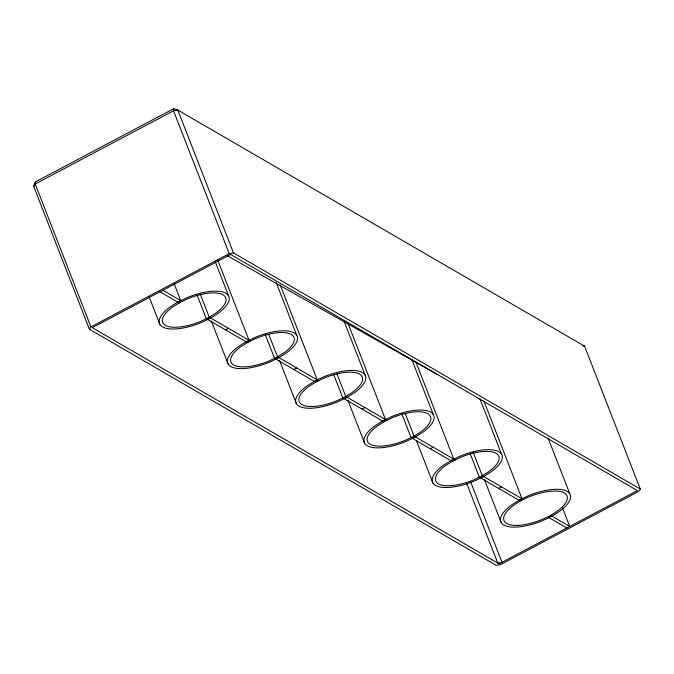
<?xml version="1.0" encoding="UTF-8"?>
<svg xmlns="http://www.w3.org/2000/svg" width="674" height="674" viewBox="0 0 674 674"><rect width="100%" height="100%" fill="white"/><g stroke="black" fill="none" stroke-linecap="round" stroke-linejoin="round"><path stroke-width="1.01" d="M35.436 181.887L35.216 184.01L33.7 186.327L89.406 329.207L496.224 565.368L500.479 564.635L638.784 491.388L640.3 489.071L584.594 346.192L177.776 110.039L173.749 108.632L35.436 181.879L33.7 186.327M173.749 108.632L173.521 110.772L229.227 253.651L233.474 252.91L640.3 489.071M89.406 329.207L90.923 326.89L229.227 253.651M178.593 302.618L181.475 301.093M207.263 319.257L210.145 317.732M225.529 329.864L228.41 328.339M246.844 342.24L249.725 340.715M275.523 358.888L278.404 357.355M293.788 369.487L296.67 367.962M315.103 381.863L317.985 380.338M343.782 398.511L346.663 396.986M362.048 409.11L364.929 407.585M383.363 421.486L386.244 419.961M412.041 438.134L414.923 436.609M430.307 448.732L433.188 447.207M451.622 461.109L454.503 459.584M480.301 477.756L483.182 476.232M498.566 488.364L501.448 486.83M227.711 255.968L436.735 374.104M162.881 290.3L182.115 301.463M250.374 341.086L209.252 317.218L200.085 293.721M318.634 380.709L277.511 356.841L268.732 334.321M386.884 420.332L345.762 396.464L336.992 373.944M455.144 459.954L414.021 436.086L405.243 413.575M159.999 291.825L179.166 302.946M247.425 342.569L206.303 318.701L197.137 295.204M315.685 382.2L274.562 358.324L265.396 334.835M383.944 421.823L342.822 397.946L333.655 374.458M452.195 461.446L411.073 437.569L401.915 414.08M566.826 527.986L548.56 517.379L551.442 515.854L569.707 526.461L562.453 507.859M548.072 438.058L569.825 493.857M483.865 400.895L522.03 498.785M479.812 398.435L501.566 454.225M484.387 479.475L501.178 522.552M473.123 452.22L482.281 475.709L522.763 499.207L519.881 500.731L479.332 477.2L470.174 453.703M470.696 482.045L501.995 562.318L497.741 563.051L466.829 483.755M415.605 361.272L453.779 459.163M411.932 359.79L433.306 414.603M416.507 440.83L432.919 482.929M348.113 323.604L385.52 419.54M344.052 321.144L365.047 374.98M347.868 400.23L364.659 443.298M280.232 284.959L317.26 379.917M276.18 282.499L296.787 335.357M279.609 360.607L296.4 403.675M233.474 252.91L177.776 110.039L173.521 110.772L35.216 184.01L90.923 326.89M217.702 260.021L249.001 340.286M215.175 261.47L228.528 295.734M211.35 320.984L228.141 364.053M174.254 284.024L180.742 300.663M149.198 297.023L159.881 324.43M178.222 301.868L170.682 306.56A37.264 14.205 -21.3 0 0 162.956 327.134A37.264 14.205 -21.3 0 0 201.56 322.425L210.187 318.297L217.736 313.595A37.264 14.205 -21.3 0 0 225.453 293.03A37.264 14.205 -21.3 0 0 186.858 297.739L178.222 301.868M179.688 302.626L172.839 306.889A33.852 12.899 -21.3 0 0 165.821 325.576A33.852 12.899 -21.3 0 0 200.886 321.296L208.721 317.538L215.579 313.275A33.852 12.899 -21.3 0 0 222.597 294.589A33.852 12.899 -21.3 0 0 187.532 298.868L179.688 302.626M246.482 341.491L238.941 346.192A37.264 14.205 -21.3 0 0 231.216 366.757A37.264 14.205 -21.3 0 0 269.811 362.048L278.446 357.919L285.995 353.227A37.264 14.205 -21.3 0 0 293.712 332.653A37.264 14.205 -21.3 0 0 255.117 337.362L246.482 341.491M247.948 342.249L241.09 346.512A33.852 12.899 -21.3 0 0 234.08 365.198A33.852 12.899 -21.3 0 0 269.145 360.919L276.98 357.161L283.838 352.898A33.852 12.899 -21.3 0 0 290.856 334.211A33.852 12.899 -21.3 0 0 255.791 338.491L247.948 342.249M314.741 381.122L307.201 385.814A37.264 14.205 -21.3 0 0 299.475 406.388A37.264 14.205 -21.3 0 0 338.07 401.679L346.706 397.542L354.246 392.849A37.264 14.205 -21.3 0 0 361.972 372.275A37.264 14.205 -21.3 0 0 323.377 376.985L314.741 381.122M316.207 381.872L309.349 386.135A33.852 12.899 -21.3 0 0 302.34 404.821A33.852 12.899 -21.3 0 0 337.396 400.541L345.24 396.792L352.098 392.521A33.852 12.899 -21.3 0 0 359.107 373.834A33.852 12.899 -21.3 0 0 324.051 378.114L316.207 381.872M383.001 420.745L375.452 425.437A37.264 14.205 -21.3 0 0 367.734 446.011A37.264 14.205 -21.3 0 0 406.329 441.301L414.965 437.165L422.505 432.472A37.264 14.205 -21.3 0 0 430.231 411.898A37.264 14.205 -21.3 0 0 391.636 416.608L383.001 420.745M384.466 421.494L377.608 425.757A33.852 12.899 -21.3 0 0 370.599 444.444A33.852 12.899 -21.3 0 0 405.655 440.164L413.499 436.415L420.357 432.152A33.852 12.899 -21.3 0 0 427.367 413.465A33.852 12.899 -21.3 0 0 392.302 417.737L384.466 421.494M451.26 460.367L443.711 465.06A37.264 14.205 -21.3 0 0 435.994 485.634A37.264 14.205 -21.3 0 0 474.589 480.924L483.224 476.788L490.765 472.095A37.264 14.205 -21.3 0 0 498.49 451.521A37.264 14.205 -21.3 0 0 459.887 456.231L451.26 460.367M452.726 461.117L445.868 465.38A33.852 12.899 -21.3 0 0 438.85 484.067A33.852 12.899 -21.3 0 0 473.915 479.795L481.758 476.038L488.616 471.775A33.852 12.899 -21.3 0 0 495.626 453.088A33.852 12.899 -21.3 0 0 460.561 457.36L452.726 461.117M519.519 499.99L511.97 504.683A37.264 14.205 -21.3 0 0 504.253 525.257A37.264 14.205 -21.3 0 0 542.848 520.547L551.484 516.41L559.024 511.718A37.264 14.205 -21.3 0 0 566.75 491.144A37.264 14.205 -21.3 0 0 528.146 495.853L519.519 499.99M230.592 254.443L92.287 327.682L499.105 563.843L637.419 490.596L230.592 254.443M584.594 346.192L582.985 345.636L584.594 346.192M518.171 525.349A33.852 12.899 -21.3 0 0 567.34 498.516A33.852 12.899 -21.3 0 0 520.985 500.74A33.852 12.899 -21.3 0 0 518.171 525.349"/></g></svg>
